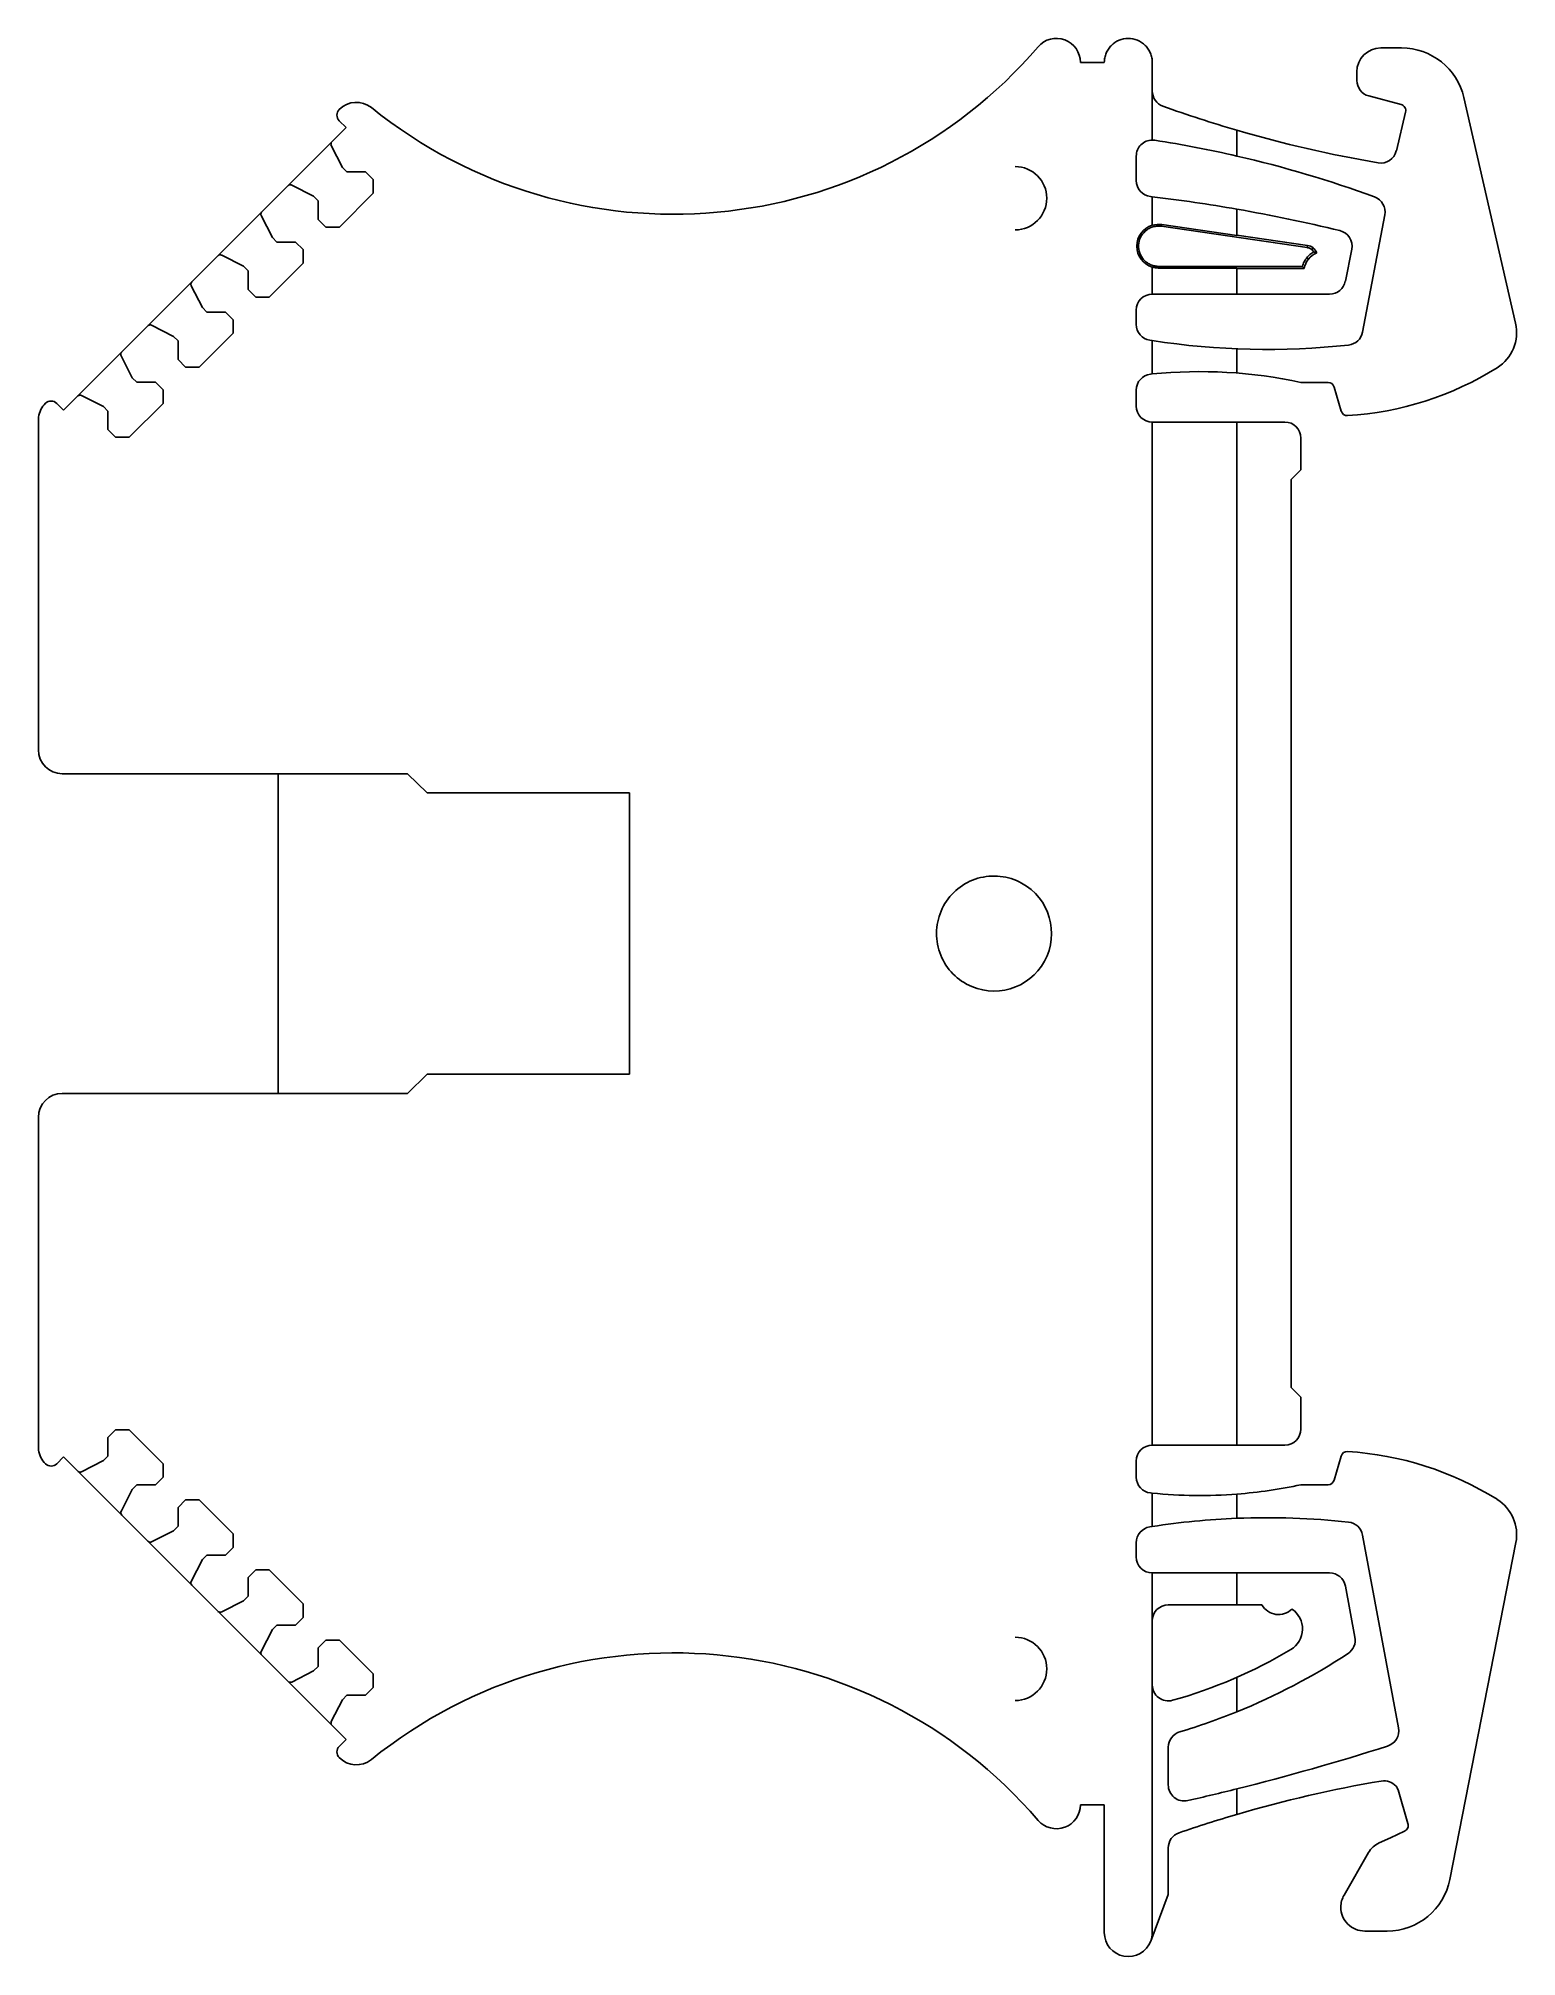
# Model space of a CAD drawing. Header units: millimetres. Extents: x -46.2 to 0, y 0 to 60.
import ezdxf

# ---------------------------------------------------------------- set-up
doc = ezdxf.new("R2010")
doc.units = ezdxf.units.MM

msp = doc.modelspace()

# ---------------------------------------------------------------- linework, layer by layer
at = {"color": 7, "linetype": 'Continuous', "lineweight": 25}
for p, q in [((-3.6, 59.7), (-4.25, 59.7)), ((-12.9, 59.25), (-13.65, 59.25)), ((-11.4, 56.818), (-11.4, 59.25)), ((-5, 58.95), (-5, 58.684)), ((-4.628, 58.2), (-3.615, 57.931)), ((-3.472, 57.691), (-3.763, 56.483)), ((-0.032, 51.09), (-1.65, 58.147)), ((-36.62, 57.209), (-45.459, 48.371)), ((-36.834, 57.423), (-36.62, 57.209)), ((-8.75, 57.126), (-8.75, 56.319)), ((-36.735, 55.963), (-37.084, 56.648)), ((-36.594, 55.822), (-36.735, 55.963)), ((-36.01, 55.822), (-36.594, 55.822)), ((-35.772, 55.583), (-36.01, 55.822)), ((-11.9, 55.55), (-11.9, 56.318)), ((-37.637, 55.062), (-38.321, 55.41)), ((-35.772, 55.159), (-35.772, 55.583)), ((-37.495, 54.92), (-37.637, 55.062)), ((-37.495, 54.337), (-37.495, 54.92)), ((-36.832, 54.098), (-35.772, 55.159)), ((-11.4, 55.046), (-11.458, 55.053)), ((-11.4, 54.152), (-11.4, 55.046)), ((-8.75, 54.657), (-8.75, 53.831)), ((-39.276, 54.456), (-38.927, 53.771)), ((-37.257, 54.098), (-37.495, 54.337)), ((-36.832, 54.098), (-37.257, 54.098)), ((-11.108, 54.124), (-11.101, 54.175)), ((-6.556, 53.458), (-11.108, 54.124)), ((-11.101, 54.175), (-8.75, 53.831)), ((-4.126, 54.479), (-4.819, 50.813)), ((-38.927, 53.771), (-38.786, 53.63)), ((-38.786, 53.63), (-38.202, 53.63)), ((-38.202, 53.63), (-37.964, 53.391)), ((-6.546, 53.526), (-8.75, 53.848)), ((-6.556, 53.458), (-6.546, 53.526)), ((-6.411, 53.394), (-6.368, 53.448)), ((-5.359, 52.402), (-5.159, 53.402)), ((-39.829, 52.87), (-40.513, 53.218)), ((-39.687, 52.728), (-39.829, 52.87)), ((-39.024, 51.906), (-37.964, 52.967)), ((-37.964, 53.391), (-37.964, 52.967)), ((-11.4, 52), (-11.4, 52.847)), ((-11.291, 52.876), (-11.299, 52.825)), ((-11.2, 52.869), (-11.2, 52.817)), ((-11.2, 52.869), (-6.701, 52.869)), ((-8.75, 52.817), (-11.2, 52.817)), ((-8.75, 52.817), (-8.75, 52)), ((-6.513, 53.094), (-6.567, 53.137)), ((-41.468, 52.264), (-41.119, 51.579)), ((-39.687, 52.145), (-39.687, 52.728)), ((-8.75, 52.8), (-6.645, 52.8)), ((-39.449, 51.906), (-39.687, 52.145)), ((-39.024, 51.906), (-39.449, 51.906)), ((-11.4, 52), (-5.85, 52)), ((-42.021, 50.678), (-42.705, 51.026)), ((-41.119, 51.579), (-40.978, 51.438)), ((-40.978, 51.438), (-40.394, 51.438)), ((-40.394, 51.438), (-40.156, 51.199)), ((-40.156, 51.199), (-40.156, 50.775)), ((-11.9, 51.052), (-11.9, 51.5)), ((-41.879, 50.536), (-42.021, 50.678)), ((-41.879, 49.953), (-41.879, 50.536)), ((-41.216, 49.714), (-40.156, 50.775)), ((-11.478, 50.558), (-11.4, 50.546)), ((-11.4, 49.503), (-11.4, 50.546)), ((-43.66, 50.072), (-43.311, 49.387)), ((-41.641, 49.714), (-41.879, 49.953)), ((-8.75, 50.289), (-8.75, 49.532)), ((-43.311, 49.387), (-43.17, 49.246)), ((-43.17, 49.246), (-42.586, 49.246)), ((-42.586, 49.246), (-42.348, 49.007)), ((-41.216, 49.714), (-41.641, 49.714)), ((-11.4, 49.503), (-11.451, 49.497)), ((-6.749, 49.24), (-5.9, 49.24)), ((-44.897, 48.834), (-44.213, 48.485)), ((-42.348, 49.007), (-42.348, 48.583)), ((-11.9, 48.5), (-11.9, 49)), ((-5.707, 49.095), (-5.492, 48.344)), ((-46.25, 48.05), (-46.25, 37.75)), ((-45.459, 48.371), (-45.673, 48.584)), ((-44.213, 48.485), (-44.071, 48.344)), ((-44.071, 48.344), (-44.071, 47.761)), ((-43.408, 47.522), (-42.348, 48.583)), ((-44.071, 47.761), (-43.833, 47.522)), ((-43.833, 47.522), (-43.408, 47.522)), ((-11.4, 48), (-11.4, 16)), ((-11.4, 48), (-7.25, 48)), ((-8.75, 16), (-8.75, 48)), ((-6.75, 46.5), (-6.75, 47.5)), ((-7.05, 46.2), (-6.75, 46.5)), ((-7.05, 17.8), (-7.05, 46.2)), ((-45.5, 37), (-34.699, 37)), ((-38.75, 27), (-38.75, 37)), ((-34.699, 37), (-34.089, 36.4)), ((-34.089, 36.4), (-27.75, 36.4)), ((-27.75, 27.6), (-27.75, 36.4)), ((-34.089, 27.6), (-34.699, 27)), ((-27.75, 27.6), (-34.089, 27.6)), ((-45.5, 27), (-34.699, 27)), ((-46.25, 26.25), (-46.25, 15.95)), ((-6.75, 17.5), (-7.05, 17.8)), ((-6.75, 16.5), (-6.75, 17.5)), ((-44.071, 16.239), (-43.833, 16.478)), ((-44.071, 15.656), (-44.071, 16.239)), ((-43.833, 16.478), (-43.408, 16.478)), ((-43.408, 16.478), (-42.348, 15.417)), ((-45.673, 15.416), (-45.459, 15.629)), ((-36.62, 6.791), (-45.459, 15.629)), ((-44.213, 15.515), (-44.071, 15.656)), ((-11.4, 16), (-7.25, 16)), ((-5.492, 15.655), (-5.707, 14.905)), ((-44.897, 15.166), (-44.213, 15.515)), ((-42.348, 15.417), (-42.348, 14.993)), ((-11.9, 15), (-11.9, 15.5)), ((-43.311, 14.613), (-43.66, 13.928)), ((-43.17, 14.754), (-43.311, 14.613)), ((-42.586, 14.754), (-43.17, 14.754)), ((-42.348, 14.993), (-42.586, 14.754)), ((-11.451, 14.503), (-11.4, 14.497)), ((-11.4, 13.454), (-11.4, 14.497)), ((-8.75, 14.468), (-8.75, 13.711)), ((-5.9, 14.76), (-6.749, 14.76)), ((-41.879, 14.047), (-41.641, 14.286)), ((-41.879, 13.464), (-41.879, 14.047)), ((-41.641, 14.286), (-41.216, 14.286)), ((-41.216, 14.286), (-40.156, 13.225)), ((-42.705, 12.974), (-42.021, 13.322)), ((-42.021, 13.322), (-41.879, 13.464)), ((-40.156, 13.225), (-40.156, 12.801)), ((-11.4, 13.454), (-11.478, 13.442)), ((-40.156, 12.801), (-40.394, 12.562)), ((-11.9, 12.5), (-11.9, 12.948)), ((-4.82, 13.186), (-3.697, 7.154)), ((-2.087, 2.416), (-0.024, 12.95)), ((-41.119, 12.421), (-41.468, 11.736)), ((-40.978, 12.562), (-41.119, 12.421)), ((-40.394, 12.562), (-40.978, 12.562)), ((-39.687, 11.855), (-39.449, 12.094)), ((-39.449, 12.094), (-39.024, 12.094)), ((-39.024, 12.094), (-37.964, 11.033)), ((-39.687, 11.272), (-39.687, 11.855)), ((-11.4, 0.751), (-11.4, 12)), ((-5.85, 12), (-11.4, 12)), ((-8.75, 12), (-8.75, 11)), ((-5.058, 9.992), (-5.358, 11.592)), ((-40.513, 10.782), (-39.829, 11.13)), ((-39.829, 11.13), (-39.687, 11.272)), ((-37.964, 11.033), (-37.964, 10.609)), ((-7.969, 11), (-10.9, 11)), ((-38.927, 10.229), (-39.276, 9.544)), ((-38.786, 10.37), (-38.927, 10.229)), ((-38.202, 10.37), (-38.786, 10.37)), ((-37.964, 10.609), (-38.202, 10.37)), ((-37.495, 9.663), (-37.257, 9.902)), ((-37.495, 9.08), (-37.495, 9.663)), ((-37.257, 9.902), (-36.832, 9.902)), ((-36.832, 9.902), (-35.772, 8.841)), ((-37.637, 8.938), (-37.495, 9.08)), ((-38.321, 8.59), (-37.637, 8.938)), ((-35.772, 8.417), (-36.01, 8.178)), ((-35.772, 8.841), (-35.772, 8.417)), ((-8.75, 8.736), (-8.75, 7.658)), ((-36.735, 8.037), (-37.084, 7.352)), ((-36.594, 8.178), (-36.735, 8.037)), ((-36.01, 8.178), (-36.594, 8.178)), ((-36.62, 6.791), (-36.834, 6.577)), ((-10.9, 5.369), (-10.9, 6.55)), ((-8.75, 5.248), (-8.75, 4.451)), ((-3.711, 5.217), (-3.399, 4.165)), ((-13.65, 4.75), (-12.9, 4.75)), ((-12.9, 4.75), (-12.9, 0.75)), ((-10.9, 1.945), (-10.9, 3.4)), ((-4.633, 3.252), (-5.399, 1.925)), ((-11.447, 0.486), (-10.9, 1.945)), ((-4.75, 0.8), (-4.05, 0.8))]:
    msp.add_line(p, q, dxfattribs=at)
at = {"color": 7, "linetype": 'Continuous', "lineweight": 25, "flags": 128}
msp.add_lwpolyline([(-3.507, 3.927), (-3.951, 3.719), (-4.3, 3.557)], dxfattribs=at)
at = {"color": 7, "linetype": 'Continuous', "lineweight": 25}
for centre, radius, start, end in [((-26.381, 69.549), 15.05, 231.11728, 319.31875), ((-14.4, 59.25), 0.75, 359.99907, 139.31875), ((-4.25, 58.95), 0.75, 90, 180), ((-3.6, 57.7), 2, 12.9121, 90), ((-10.9, 58.35), 0.5, 180, 250.26242), ((-36.657, 57.6), 0.25, 135.6168, 225), ((-36.3, 57.25), 0.75, 51.11728, 135.6168), ((2.44, 95.529), 40, 250.26242, 253.75524), ((2.44, 95.529), 40, 253.75524, 260.24948), ((-36.995, 56.693), 0.1, 135, 207), ((-11.4, 56.318), 0.5, 90, 180.00002), ((-11.4, 56.318), 0.5, 81.24255, 90), ((-16.78, 21.391), 35.839, 77.05183, 81.24253), ((-4.25, 56.6), 0.5, 260.24948, 346.42594), ((-15.689, 55), 0.99, 270, 90), ((-16.78, 21.391), 35.839, 69.86959, 77.05183), ((-11.4, 55.55), 0.5, 180.00009, 263.2414), ((-17.343, 5.401), 50, 80.10385, 83.17352), ((-17.343, 5.401), 50, 76.33615, 80.10385), ((-4.618, 54.571), 0.5, 349.29599, 69.86956), ((-11.2, 53.5), 0.682, 107.02748, 252.97252), ((-6.599, 53.165), 0.365, 19.89345, 81.67265), ((-5.65, 53.5), 0.5, 348.69, 76.33615), ((-6.005, 52.689), 0.65, 112.68879, 170.19541), ((-5.85, 52.5), 0.5, 270, 348.69), ((-11.4, 51.5), 0.5, 90.00015, 179.99993), ((-11.4, 51.052), 0.5, 180.00009, 261.0191), ((-1.3, 50.8), 1.3, 301.95913, 12.91209), ((-7.805, 73.798), 23.528, 261.21149, 276.21735), ((-5.311, 50.905), 0.5, 276.21734, 349.29598), ((-11.4, 49), 0.5, 95.89695, 180), ((-9.91, 34.577), 15, 77.83621, 95.69971), ((-5.9, 49.04), 0.2, 16.03111, 90.00018), ((-5.905, 58.181), 10, 273.53987, 301.95904), ((-45.849, 48.407), 0.25, 45, 134.38324), ((-44.943, 48.745), 0.1, 63, 135), ((-45.5, 48.05), 0.75, 172.03625, 180), ((-45.5, 48.05), 0.75, 134.38324, 172.03625), ((-11.4, 48.5), 0.5, 180, 270), ((-5.3, 48.4), 0.2, 196.0311, 273.68888), ((-7.25, 47.5), 0.5, 0, 90), ((-45.5, 37.75), 0.75, 180, 270), ((-16.35, 32), 1.8, 241.35211, 61.35211), ((-45.5, 26.25), 0.75, 90, 180), ((-7.25, 16.5), 0.5, 270, 0), ((-45.5, 15.95), 0.75, 180, 187.96375), ((-45.5, 15.95), 0.75, 187.96375, 225.61676), ((-11.4, 15.5), 0.5, 90.00007, 180), ((-5.3, 15.6), 0.2, 86.46077, 163.97969), ((-5.905, 5.819), 10, 58.04435, 86.46077), ((-45.849, 15.593), 0.25, 225.61676, 315), ((-11.4, 15), 0.5, 180, 264.10158), ((-9.909, 29.423), 15, 264.29885, 274.43494), ((-9.909, 29.423), 15, 274.43494, 282.16331), ((-5.9, 14.96), 0.2, 270.00018, 343.97998), ((-43.571, 13.883), 0.1, 153, 225), ((-1.3, 13.2), 1.3, 348.92224, 58.04435), ((-11.4, 12.948), 0.5, 98.97107, 179.99994), ((-7.809, -9.798), 23.528, 92.29189, 98.7788), ((-7.809, -9.798), 23.528, 83.77412, 92.29189), ((-5.311, 13.094), 0.5, 10.53917, 83.77412), ((-42.751, 13.063), 0.1, 225, 297), ((-11.4, 12.5), 0.5, 180, 270), ((-41.379, 11.691), 0.1, 153, 225), ((-5.85, 11.5), 0.5, 10.61963, 90), ((-10.9, 10.5), 0.5, 90.00001, 180), ((-7.45, 11.3), 0.6, 210, 314.41537), ((-7.45, 10.25), 0.75, 300.94144, 55.9523), ((-40.559, 10.871), 0.1, 225, 297), ((-15.689, 9), 0.99, 270, 90), ((-14.776, 22.472), 15, 285.50757, 300.94144), ((-5.55, 9.9), 0.5, 303.32381, 10.61958), ((-39.187, 9.499), 0.1, 153, 225), ((-26.381, -5.549), 15.05, 40.68125, 128.88272), ((-16.262, 26.194), 20, 292.06363, 303.32382), ((-38.367, 8.679), 0.1, 225, 297), ((-10.9, 8.5), 0.5, 180, 285.50757), ((-16.262, 26.194), 20, 286.61782, 292.06363), ((-10.4, 6.55), 0.5, 106.61781, 180.00008), ((-4.189, 7.062), 0.5, 287.7015, 10.53911), ((-36.657, 6.4), 0.25, 135, 224.3832), ((-36.3, 6.75), 0.75, 224.3832, 308.88272), ((-27.027, 78.617), 75.611, 283.98876, 287.7015), ((2.489, -33.938), 40, 99.67505, 106.31747), ((-4.15, 5), 0.5, 41.14033, 99.67505), ((-10.4, 5.369), 0.5, 180.00009, 282.78974), ((-27.027, 78.617), 75.611, 282.7897, 283.98876), ((-3.999, 5.132), 0.3, 16.51549, 41.14033), ((-14.4, 4.75), 0.75, 220.68125, 0.00093), ((2.489, -33.938), 40, 106.31747, 109.04362), ((-10.4, 3.4), 0.5, 109.04362, 180), ((-4.05, 2.8), 2, 270.00002, 348.92224), ((-4.75, 1.55), 0.75, 180, 270.00002), ((-12.15, 0.75), 0.75, 180.00003, 339.4081), ((-12.15, 0.75), 0.75, 339.4081, 0.08556)]:
    msp.add_arc(centre, radius, start, end, dxfattribs=at)
for points, knots in [([(-11.4, 59.25), (-11.4, 59.275), (-11.402, 59.324), (-11.413, 59.396), (-11.431, 59.468), (-11.464, 59.56), (-11.522, 59.669), (-11.647, 59.821), (-11.855, 59.961), (-12.15, 60.019), (-12.444, 59.961), (-12.652, 59.821), (-12.777, 59.669), (-12.846, 59.539), (-12.891, 59.397), (-12.897, 59.299), (-12.9, 59.25)], [0, 0, 0, 0, 0.031472, 0.062664, 0.093883, 0.125436, 0.187943, 0.250727, 0.375404, 0.500074, 0.624743, 0.749421, 0.811972, 0.874711, 0.937294, 1, 1, 1, 1]), ([(-38.321, 55.41), (-38.331, 55.414), (-38.35, 55.422), (-38.382, 55.421), (-38.413, 55.412), (-38.429, 55.399), (-38.437, 55.392)], [0, 0, 0, 0, 0.244273, 0.499678, 0.752446, 1, 1, 1, 1]), ([(-39.258, 54.572), (-39.264, 54.564), (-39.278, 54.548), (-39.286, 54.517), (-39.288, 54.485), (-39.28, 54.466), (-39.276, 54.456)], [0, 0, 0, 0, 0.244273, 0.499678, 0.752446, 1, 1, 1, 1]), ([(-11.108, 54.124), (-11.136, 54.127), (-11.19, 54.133), (-11.273, 54.128), (-11.368, 54.111), (-11.472, 54.073), (-11.614, 53.988), (-11.756, 53.831), (-11.84, 53.594), (-11.827, 53.341), (-11.736, 53.151), (-11.625, 53.029), (-11.525, 52.955), (-11.413, 52.9), (-11.332, 52.884), (-11.291, 52.876)], [0, 0, 0, 0, 0.041864, 0.083422, 0.125401, 0.187888, 0.250697, 0.375379, 0.500053, 0.624728, 0.74941, 0.811943, 0.874706, 0.93728, 1, 1, 1, 1]), ([(-6.411, 53.394), (-6.426, 53.405), (-6.454, 53.426), (-6.504, 53.447), (-6.538, 53.454), (-6.556, 53.458)], [0, 0, 0, 0, 0.335182, 0.664818, 1, 1, 1, 1]), ([(-40.513, 53.218), (-40.523, 53.222), (-40.542, 53.23), (-40.574, 53.229), (-40.605, 53.22), (-40.621, 53.207), (-40.629, 53.2)], [0, 0, 0, 0, 0.244273, 0.499678, 0.752446, 1, 1, 1, 1]), ([(-11.299, 52.825), (-11.316, 52.827), (-11.35, 52.833), (-11.383, 52.843), (-11.4, 52.847)], [0, 0, 0, 0, 0.5003562, 1, 1, 1, 1]), ([(-11.2, 52.817), (-11.216, 52.818), (-11.249, 52.818), (-11.282, 52.823), (-11.299, 52.825)], [0, 0, 0, 0, 0.4996619, 1, 1, 1, 1]), ([(-6.701, 52.869), (-6.694, 52.893), (-6.68, 52.942), (-6.649, 53.011), (-6.612, 53.077), (-6.582, 53.117), (-6.567, 53.137)], [0, 0, 0, 0, 0.251403, 0.5, 0.748597, 1, 1, 1, 1]), ([(-6.567, 53.137), (-6.551, 53.156), (-6.52, 53.193), (-6.467, 53.241), (-6.41, 53.285), (-6.368, 53.309), (-6.347, 53.321)], [0, 0, 0, 0, 0.251275, 0.5, 0.748725, 1, 1, 1, 1]), ([(-41.45, 52.38), (-41.456, 52.372), (-41.47, 52.356), (-41.478, 52.325), (-41.48, 52.293), (-41.472, 52.273), (-41.468, 52.264)], [0, 0, 0, 0, 0.244273, 0.499678, 0.752446, 1, 1, 1, 1]), ([(-42.705, 51.026), (-42.715, 51.03), (-42.734, 51.038), (-42.766, 51.037), (-42.797, 51.028), (-42.814, 51.015), (-42.822, 51.008)], [0, 0, 0, 0, 0.244273, 0.499678, 0.752446, 1, 1, 1, 1]), ([(-43.642, 50.188), (-43.648, 50.18), (-43.662, 50.164), (-43.67, 50.133), (-43.672, 50.101), (-43.664, 50.081), (-43.66, 50.072)], [0, 0, 0, 0, 0.244273, 0.499678, 0.752446, 1, 1, 1, 1]), ([(-15.487, 33.58), (-15.693, 33.693), (-15.923, 33.764), (-16.391, 33.815), (-16.63, 33.794), (-17.082, 33.661), (-17.295, 33.55), (-17.662, 33.254), (-17.816, 33.07), (-18.042, 32.656), (-18.114, 32.427), (-18.164, 31.959), (-18.143, 31.719), (-18.01, 31.267), (-17.899, 31.054), (-17.604, 30.687), (-17.419, 30.533), (-17.213, 30.42)], [0, 0, 0, 0, 0.125, 0.125, 0.25, 0.25, 0.375, 0.375, 0.5, 0.5, 0.625, 0.625, 0.75, 0.75, 0.875, 0.875, 1, 1, 1, 1]), ([(-45.014, 15.184), (-45.006, 15.177), (-44.989, 15.164), (-44.959, 15.155), (-44.927, 15.154), (-44.907, 15.162), (-44.897, 15.166)], [0, 0, 0, 0, 0.248253, 0.499751, 0.748355, 1, 1, 1, 1]), ([(-37.084, 7.352), (-37.088, 7.342), (-37.096, 7.323), (-37.095, 7.291), (-37.086, 7.26), (-37.072, 7.244), (-37.066, 7.236)], [0, 0, 0, 0, 0.248253, 0.499751, 0.748355, 1, 1, 1, 1])]:
    msp.add_open_spline(points, degree=3, knots=knots, dxfattribs=at)
for points in [[(-5, 58.684), (-5, 58.575), (-4.925, 58.356), (-4.733, 58.228), (-4.628, 58.2)], [(-3.615, 57.931), (-3.565, 57.918), (-3.476, 57.851), (-3.46, 57.741), (-3.472, 57.691)], [(-11.4, 54.152), (-11.303, 54.182), (-11.2, 54.19), (-11.101, 54.175)], [(-11.291, 52.876), (-11.261, 52.871), (-11.23, 52.869), (-11.2, 52.869)], [(-6.645, 52.8), (-6.663, 52.822), (-6.682, 52.845), (-6.701, 52.869)], [(-6.347, 53.321), (-6.365, 53.349), (-6.386, 53.374), (-6.411, 53.394)], [(-6.347, 53.321), (-6.32, 53.314), (-6.289, 53.304), (-6.255, 53.289)], [(-3.399, 4.165), (-3.386, 4.119), (-3.393, 4.019), (-3.464, 3.947), (-3.507, 3.927)], [(-4.3, 3.557), (-4.439, 3.492), (-4.557, 3.384), (-4.633, 3.252)], [(-5.5, 1.55), (-5.5, 1.681), (-5.465, 1.812), (-5.399, 1.925)]]:
    msp.add_open_spline(points, degree=3, dxfattribs=at)

doc.saveas('drawing.dxf')
